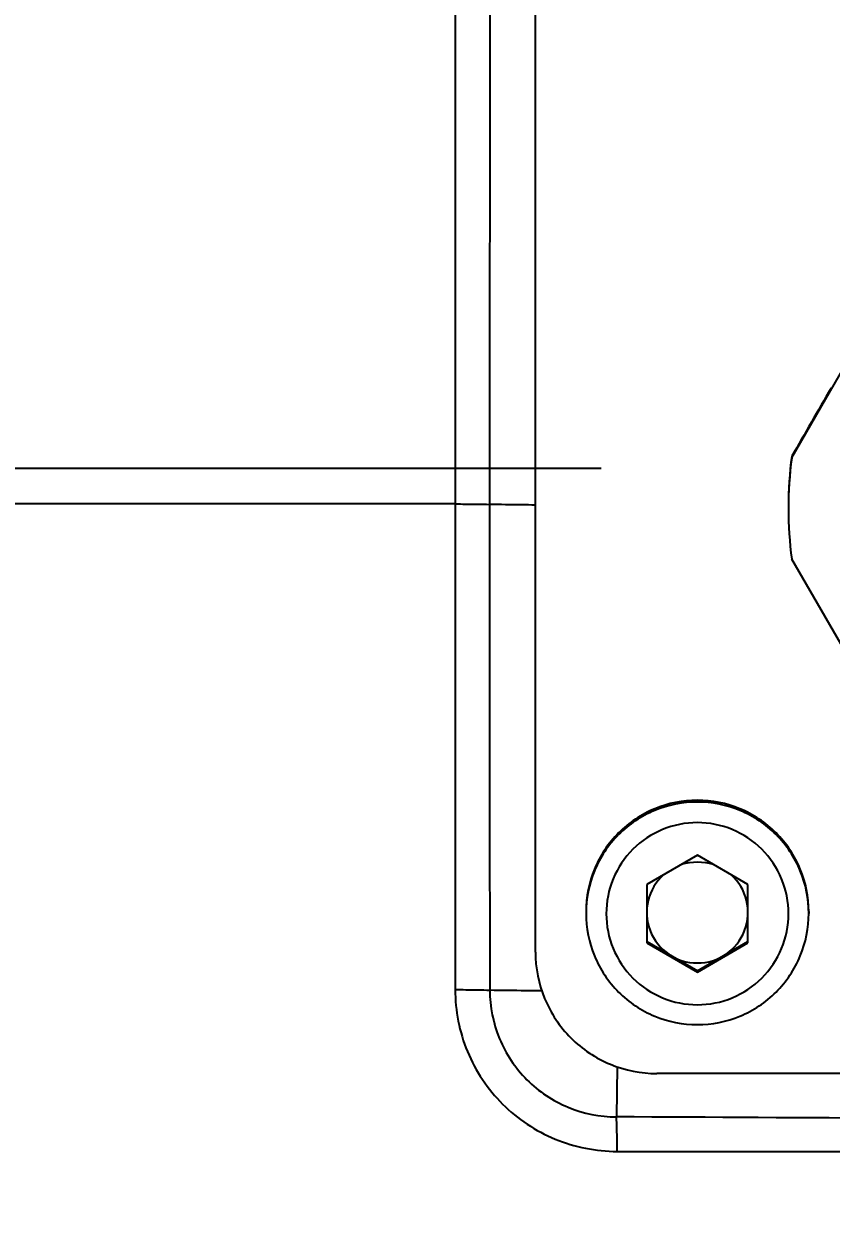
# Model space of a CAD drawing. Header units: millimetres. Extents: x 5828 to 6704, y 123 to 421.
# Drawn here: x 6383.823 to 6384.82, y 188.353 to 189.832 of the extents above; entities that cross this region are included whole.
import ezdxf

# ---------------------------------------------------------------- set-up
doc = ezdxf.new("R2010")
doc.units = ezdxf.units.MM
doc.linetypes.add('CENTER', pattern=[0.6, 0.375, -0.075, 0.075, -0.075])
for name, color, linetype in [('中心线', 7, 'Continuous'), ('外形图', 7, 'Continuous'), ('尺寸标注', 7, 'Continuous')]:
    doc.layers.add(name, color=color, linetype=linetype)
doc.styles.add('微软雅黑', font='msyh.ttc', dxfattribs={"height": 1.5})
doc.dimstyles.new('尺寸标注_1_20比例', dxfattribs={"dimtxt": 1.5, "dimasz": 1.25, "dimexe": 0.5, "dimexo": 0.4, "dimgap": 0.5, "dimtad": 1, "dimdec": 1, "dimlfac": 20, "dimdsep": 46, "dimtxsty": '微软雅黑', "dimcen": 0.09, "dimadec": 0, "dimazin": 0, "dimtp": 0.01, "dimtm": 0.01, "dimtfac": 1, "dimtdec": 1, "dimtofl": 0, "dimtmove": 0, "dimatfit": 3, "dimfxl": 1, "dimtolj": 1, "dimarcsym": 0})

# ---------------------------------------------------------------- blocks, each defined once
blk = doc.blocks.new('*D1099')
at = {"layer": 'Defpoints', "color": 0}
for p in [(6385.3045, 191.5488), (6370.1354, 186.9495), (6385.3045, 186.9495)]:
    blk.add_point(p, dxfattribs=at)
at = {"layer": '尺寸标注', "color": 0, "lineweight": -2}
for p, q in [((6384.9045, 191.5488), (6369.6354, 191.5488)), ((6370.1354, 190.2988), (6370.1354, 188.1995)), ((6384.9045, 186.9495), (6369.6354, 186.9495))]:
    blk.add_line(p, q, dxfattribs=at)
at = {"layer": '尺寸标注', "color": 0}
for points in [[(6370.3437, 190.2988), (6369.927, 190.2988), (6370.1354, 191.5488)], [(6369.927, 188.1995), (6370.3437, 188.1995), (6370.1354, 186.9495)]]:
    blk.add_solid(points, dxfattribs=at)
at = {"layer": '尺寸标注', "color": 0, "insert": (6368.8616, 189.3315), "char_height": 1.5, "attachment_point": 5, "rotation": 90, "style": '微软雅黑'}
blk.add_mtext('\\A1;\\A1;{\\fAlibaba PuHuiTi 3.0 55 Regular|b0|i0|c134|p18;92}', dxfattribs=at)
blk = doc.blocks.new('*D1156')
at = {"layer": 'Defpoints', "color": 0}
for p in [(6399.0545, 188.5336), (6374.8045, 187.5086), (6374.8045, 176.0125)]:
    blk.add_point(p, dxfattribs=at)
at = {"layer": '尺寸标注', "color": 0, "lineweight": -2}
for p, q in [((6399.0545, 188.1336), (6399.0545, 175.5125)), ((6374.8045, 187.1086), (6374.8045, 175.5125)), ((6397.8045, 176.0125), (6376.0545, 176.0125))]:
    blk.add_line(p, q, dxfattribs=at)
at = {"layer": '尺寸标注', "color": 0}
for points in [[(6376.0545, 176.2209), (6376.0545, 175.8042), (6374.8045, 176.0125)], [(6397.8045, 175.8042), (6397.8045, 176.2209), (6399.0545, 176.0125)]]:
    blk.add_solid(points, dxfattribs=at)
at = {"layer": '尺寸标注', "color": 0, "insert": (6386.9295, 177.2882), "char_height": 1.5, "attachment_point": 5, "style": '微软雅黑'}
blk.add_mtext('\\A1;485', dxfattribs=at)

msp = doc.modelspace()

# ---------------------------------------------------------------- linework, layer by layer
at = {"layer": '中心线', "linetype": 'CENTER', "ltscale": 5}
msp.add_line((6373.6606, 189.2836), (6422.2283, 189.2836), dxfattribs=at)
at = {"layer": '外形图', "linetype": 'ByBlock'}
for p, q in [((6384.4545, 188.6857), (6384.4545, 190.9854)), ((6384.771, 189.2963), (6384.9585, 189.621)), ((6384.771, 189.2981), (6384.771, 189.2963)), ((6384.9585, 188.8464), (6384.771, 189.1711)), ((6384.6545, 188.8052), (6384.592, 188.7692)), ((6384.717, 188.7692), (6384.6545, 188.8052)), ((6384.592, 188.7692), (6384.592, 188.697)), ((6384.717, 188.697), (6384.717, 188.7692)), ((6384.517, 188.7357), (6384.517, 188.7335)), ((6384.792, 188.7357), (6384.792, 188.7335)), ((6384.592, 188.6986), (6384.6545, 188.6625)), ((6384.6545, 188.6625), (6384.717, 188.6986)), ((6384.592, 188.697), (6384.6545, 188.6609)), ((6384.6545, 188.6609), (6384.717, 188.697)), ((6384.6545, 188.6609), (6384.6545, 188.6625)), ((6384.5556, 188.544), (6384.5546, 188.4821)), ((6385.9045, 188.5357), (6384.6045, 188.5357)), ((6384.5554, 188.4395), (6385.9555, 188.4395))]:
    msp.add_line(p, q, dxfattribs=at)
for centre, radius, start, end in [((7044.7928, 188.8078), 660.3952, 179.8063944, 179.9626183), ((6412.1368, 173.5865), 31.5553, 149.96199, 150.13848), ((6385.2548, 189.2354), 0.4879, 172.6226, 179.9962), ((6385.2548, 189.2337), 0.4879, 172.6226, 187.3774), ((6384.6545, 188.7347), 0.0625, 131.9253, 48.0747), ((6381.1705, -479.6336), 668.1243, 89.5896821, 89.7097869)]:
    msp.add_arc(centre, radius, start, end, dxfattribs=at)
for points in [[(6384.355, 191.0388), (6384.3553, 190.4389), (6384.3555, 189.839), (6384.3555, 189.2392)], [(6384.3555, 189.2392), (6384.1143, 189.2393), (6383.8731, 189.2394), (6383.632, 189.2396)], [(6384.3555, 189.2392), (6384.3555, 189.0392), (6384.3554, 188.8392), (6384.3554, 188.6393)], [(6384.3977, 189.2387), (6384.3977, 189.0386), (6384.3979, 188.8386), (6384.3982, 188.6385)], [(6384.6351, 188.7941), (6384.6474, 188.7981), (6384.6616, 188.7981), (6384.6739, 188.7941)]]:
    msp.add_open_spline(points, degree=3, dxfattribs=at)
for points, knots in [([(6384.3555, 189.2392), (6384.3597, 189.2392), (6384.3738, 189.2391), (6384.3879, 189.239), (6384.3977, 189.2387)], [0, 0, 0, 0, 0.301343, 1, 1, 1, 1]), ([(6384.4545, 189.2379), (6384.4487, 189.2379), (6384.4298, 189.2381), (6384.4109, 189.2383), (6384.3977, 189.2387)], [0, 0, 0, 0, 0.303884, 1, 1, 1, 1]), ([(6384.792, 188.7357), (6384.792, 188.7536), (6384.7848, 188.7897), (6384.7542, 188.8354), (6384.7085, 188.866), (6384.6545, 188.8768), (6384.6005, 188.866), (6384.5547, 188.8354), (6384.5242, 188.7897), (6384.517, 188.7536), (6384.517, 188.7357)], [0, 0, 0, 0, 0.124991, 0.249988, 0.374991, 0.5, 0.625009, 0.750012, 0.875009, 1, 1, 1, 1]), ([(6384.792, 188.7335), (6384.792, 188.7514), (6384.7848, 188.7876), (6384.7542, 188.8333), (6384.7085, 188.8639), (6384.6545, 188.8746), (6384.6005, 188.8639), (6384.5547, 188.8333), (6384.5242, 188.7876), (6384.517, 188.7514), (6384.517, 188.7335)], [0, 0, 0, 0, 0.124991, 0.249988, 0.374991, 0.5, 0.625009, 0.750012, 0.875009, 1, 1, 1, 1]), ([(6384.767, 188.7331), (6384.767, 188.7477), (6384.7611, 188.7773), (6384.7361, 188.8147), (6384.6987, 188.8397), (6384.6545, 188.8485), (6384.6103, 188.8397), (6384.5729, 188.8147), (6384.5478, 188.7773), (6384.542, 188.7477), (6384.542, 188.7331)], [0, 0, 0, 0, 0.124991, 0.249987, 0.374991, 0.5, 0.625009, 0.750013, 0.875009, 1, 1, 1, 1]), ([(6384.517, 188.7335), (6384.517, 188.7156), (6384.5242, 188.6795), (6384.5547, 188.6338), (6384.6005, 188.6032), (6384.6545, 188.5925), (6384.7085, 188.6032), (6384.7542, 188.6338), (6384.7848, 188.6795), (6384.792, 188.7156), (6384.792, 188.7335)], [0, 0, 0, 0, 0.124994, 0.249992, 0.374994, 0.5, 0.625006, 0.750008, 0.875006, 1, 1, 1, 1]), ([(6384.542, 188.7331), (6384.542, 188.7185), (6384.5478, 188.6889), (6384.5729, 188.6515), (6384.6103, 188.6265), (6384.6545, 188.6177), (6384.6987, 188.6265), (6384.7361, 188.6515), (6384.7611, 188.6889), (6384.767, 188.7185), (6384.767, 188.7331)], [0, 0, 0, 0, 0.124991, 0.249987, 0.374991, 0.5, 0.625009, 0.750013, 0.875009, 1, 1, 1, 1]), ([(6384.4545, 188.6857), (6384.4545, 188.6662), (6384.4623, 188.6268), (6384.4957, 188.5769), (6384.5455, 188.5435), (6384.585, 188.5357), (6384.6045, 188.5357)], [0, 0, 0, 0, 0.249982, 0.499975, 0.749982, 1, 1, 1, 1]), ([(6384.3554, 188.6393), (6384.3554, 188.6133), (6384.3658, 188.5607), (6384.4103, 188.4943), (6384.4768, 188.4499), (6384.5294, 188.4395), (6384.5554, 188.4395)], [0, 0, 0, 0, 0.249966, 0.499987, 0.750017, 1, 1, 1, 1]), ([(6384.3554, 188.6393), (6384.3598, 188.6393), (6384.374, 188.6392), (6384.3883, 188.6391), (6384.3982, 188.6385)], [0, 0, 0, 0, 0.304079, 1, 1, 1, 1]), ([(6384.3982, 188.6385), (6384.3983, 188.6182), (6384.4064, 188.5771), (6384.4412, 188.5251), (6384.4932, 188.4903), (6384.5343, 188.4821), (6384.5546, 188.4821)], [0, 0, 0, 0, 0.249966, 0.499978, 0.750004, 1, 1, 1, 1]), ([(6384.4623, 188.638), (6384.4558, 188.638), (6384.4344, 188.638), (6384.413, 188.6381), (6384.3982, 188.6385)], [0, 0, 0, 0, 0.307208, 1, 1, 1, 1]), ([(6384.5554, 188.4395), (6384.5554, 188.4438), (6384.5553, 188.458), (6384.5552, 188.4722), (6384.5546, 188.4821)], [0, 0, 0, 0, 0.303363, 1, 1, 1, 1])]:
    msp.add_open_spline(points, degree=3, knots=knots, dxfattribs=at)

# ---------------------------------------------------------------- dimensions: what is measured, and where the dimension line sits
at = {"layer": '尺寸标注'}
dim = msp.add_linear_dim(base=(6370.1354, 186.9495), p1=(6385.3045, 191.5488), p2=(6385.3045, 186.9495), angle=90, text='\\A1;{\\fAlibaba PuHuiTi 3.0 55 Regular|b0|i0|c134|p18;<>}', dimstyle='尺寸标注_1_20比例', dxfattribs=at)
dim.commit()
dim.dimension.update_dxf_attribs({"geometry": '*D1099', "text_midpoint": (6370.1354, 189.3315), "dimtype": 160})
dim = msp.add_linear_dim(base=(6374.8045, 176.0125), p1=(6399.0545, 188.5336), p2=(6374.8045, 187.5086), dimstyle='尺寸标注_1_20比例', dxfattribs=at)
dim.commit()
dim.dimension.update_dxf_attribs({"geometry": '*D1156', "text_midpoint": (6386.9295, 177.2882)})

doc.saveas('drawing.dxf')
